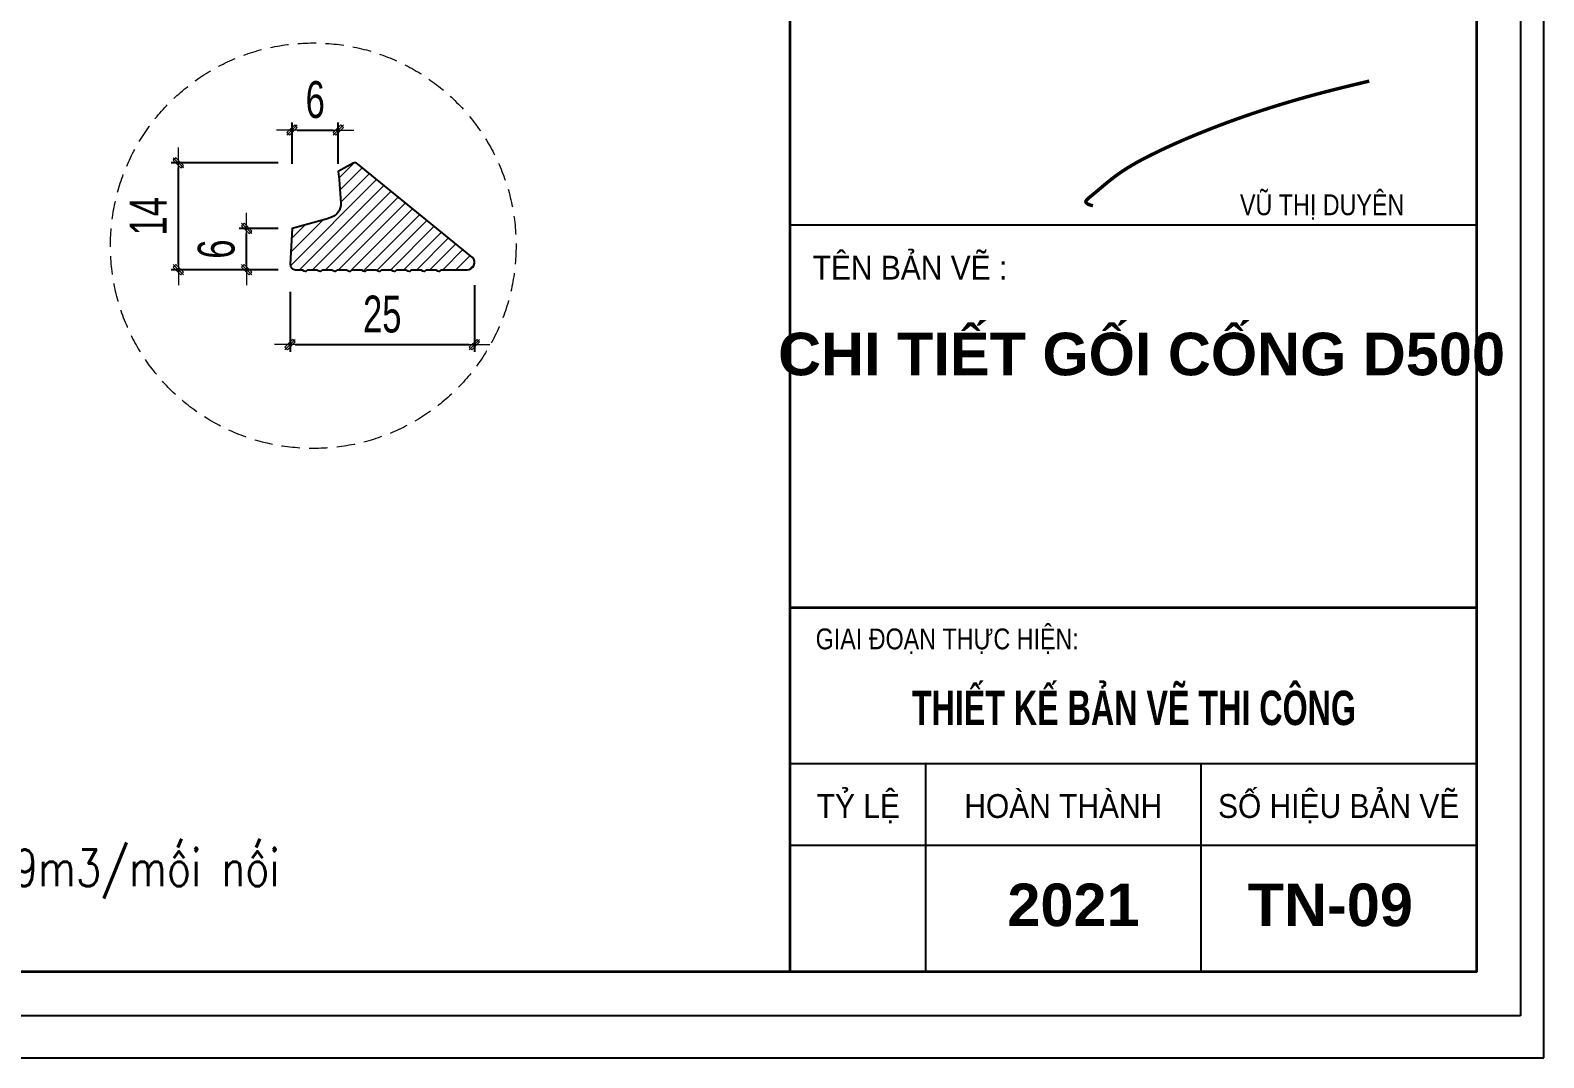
# Model space of a CAD drawing. Header units: inches. Extents: x -676 to 53517, y -16349 to 46516.
# Drawn here: x 41619 to 43671, y 2050 to 3444 of the extents above; entities that cross this region are included whole.
import ezdxf
from ezdxf.enums import TextEntityAlignment as Align

# ---------------------------------------------------------------- set-up
doc = ezdxf.new("R2010")
doc.units = ezdxf.units.IN
doc.header["$MEASUREMENT"] = 0
doc.linetypes.add('HIDDEN', pattern=[0.375, 0.25, -0.125])
for name, color, linetype in [('BT7-THAY', 7, 'Continuous'), ('ENTTNTHIETKE1', 2, 'Continuous'), ('GHICHU', 7, 'Continuous'), ('KHUNGTEN', 5, 'Continuous'), ('T.bao', 6, 'Continuous'), ('TXT', 5, 'Continuous')]:
    doc.layers.add(name, color=color, linetype=linetype)
for name, color, linetype, lineweight in [('ISO', 153, 'Continuous', 13), ('JOINT TAM GIAC', 151, 'Continuous', 25), ('LC Dim', 8, 'Continuous', 18), ('LC Hatch', 252, 'Continuous', 9), ('LC MANH DUT', 35, 'HIDDEN', 5), ('LC Text1', 3, 'Continuous', 20), ('THEP', 1, 'Continuous', 35), ('to', 7, 'Continuous', 15)]:
    doc.layers.add(name, color=color, linetype=linetype, lineweight=lineweight)
doc.styles.add('HOATBIF', font='hoatbif.shx', dxfattribs={"width": 0.7})
doc.styles.add('LC 3', font='vnsimli.shx', dxfattribs={"width": 0.75})
doc.styles.add('T2', font='', dxfattribs={"width": 0.8})
doc.styles.add('THANG2', font='')
doc.styles.add('VnAvantH-B', font='')
doc.styles.get('T2').set_extended_font_data('.VnArialH')
doc.styles.get('THANG2').set_extended_font_data('.VnHelvetInsH', bold=True)
doc.styles.get('VnAvantH-B').set_extended_font_data('.VnAvantH', bold=True)
doc.dimstyles.new('1-100(1-25)', dxfattribs={"dimscale": 25, "dimtxt": 2.5, "dimasz": 0.35, "dimexe": 0.5, "dimexo": 0, "dimgap": 0.8, "dimtad": 1, "dimdec": 0, "dimzin": 0, "dimdsep": 46, "dimtxsty": 'HOATBIF', "dimblk1": 'DOT', "dimblk2": 'DOT', "dimsah": 1, "dimcen": -1, "dimdle": 1, "dimclrd": 256, "dimclre": 256, "dimclrt": 4, "dimadec": 3, "dimazin": 2, "dimtfac": 0.3333333333333333, "dimtdec": 0, "dimtix": 1, "dimtmove": 2, "dimatfit": 3, "dimldrblk": 'DOT', "dimfxl": 1, "dimtvp": 0.8333333333333331, "dimtolj": 1, "dimtzin": 0, "dimarcsym": 0})

# ---------------------------------------------------------------- blocks, each defined once
blk = doc.blocks.new('DOT')
at = {"layer": 'LC Dim'}
blk.add_line((-3, 0), (3, 0), dxfattribs=at)
at = {"layer": 'LC Dim', "color": 4}
blk.add_line((-1, -1), (1, 1), dxfattribs=at)
blk.add_lwpolyline([(0.5, 1), (-1, -0.5), (-0.5, -1), (1, 0.5)], close=True, dxfattribs=at)
blk = doc.blocks.new('*D682')
at = {"layer": 'Defpoints', "color": 0, "ltscale": 2, "transparency": 16777216}
for p in [(41820.02768494206, 3264.18051041386), (41955.20240980726, 3264.18051041386), (41955.20240980726, 3119.202513495888)]:
    blk.add_point(p, dxfattribs=at)
at = {"layer": 'LC Dim', "lineweight": -2, "ltscale": 2, "transparency": 16777216}
for p, q in [((41955.20240980726, 3264.18051041386), (41810.02768494206, 3264.18051041386)), ((41820.02768494206, 3126.202513495888), (41820.02768494206, 3257.18051041386)), ((41955.20240980726, 3119.202513495888), (41810.02768494206, 3119.202513495888))]:
    blk.add_line(p, q, dxfattribs=at)
at = {"layer": 'LC Dim', "lineweight": -2, "ltscale": 2, "transparency": 16777216, "xscale": 7, "yscale": 7, "zscale": 7}
for p, rotation in [((41820.02768494206, 3264.18051041386), 90), ((41820.02768494206, 3119.202513495888), 270)]:
    blk.add_blockref('DOT', p, dxfattribs=dict(at, rotation=rotation))
at = {"layer": 'LC Dim', "color": 4, "ltscale": 2, "transparency": 16777216, "insert": (41779.02768494205, 3191.691511954861), "char_height": 50, "attachment_point": 5, "rotation": 90, "style": 'HOATBIF'}
blk.add_mtext('\\A1;14', dxfattribs=at)
blk = doc.blocks.new('_Dot')
at = {"color": 0, "linetype": 'ByBlock', "lineweight": -2}
blk.add_line((-0.5, 0), (-1, 0), dxfattribs=at)
at = {"color": 0, "linetype": 'ByBlock', "const_width": 0.5}
blk.add_lwpolyline([(-0.25, 0, 1), (0.25, 0, 1)], format="xyb", close=True, dxfattribs=at)
blk = doc.blocks.new('*D683')
at = {"layer": 'Defpoints', "color": 0, "ltscale": 2, "transparency": 16777216}
for p in [(41912.52835426086, 3175.150417045361), (41955.20240980726, 3175.150417045361), (41955.20240980726, 3119.202513495888)]:
    blk.add_point(p, dxfattribs=at)
at = {"layer": 'LC Dim', "lineweight": -2, "ltscale": 2, "transparency": 16777216}
for p, q in [((41955.20240980726, 3175.150417045361), (41902.52835426086, 3175.150417045361)), ((41912.52835426086, 3126.202513495888), (41912.52835426086, 3168.150417045361)), ((41955.20240980726, 3119.202513495888), (41902.52835426086, 3119.202513495888))]:
    blk.add_line(p, q, dxfattribs=at)
at = {"layer": 'LC Dim', "lineweight": -2, "ltscale": 2, "transparency": 16777216, "xscale": 7, "yscale": 7, "zscale": 7}
for p, rotation in [((41912.52835426086, 3175.150417045361), 90), ((41912.52835426086, 3119.202513495888), 270)]:
    blk.add_blockref('DOT', p, dxfattribs=dict(at, rotation=rotation))
at = {"layer": 'LC Dim', "color": 4, "ltscale": 2, "transparency": 16777216, "insert": (41871.52835426085, 3147.176465270612), "char_height": 50, "attachment_point": 5, "rotation": 90, "style": 'HOATBIF'}
blk.add_mtext('\\A1;6', dxfattribs=at)
blk = doc.blocks.new('*D684')
at = {"layer": 'Defpoints', "color": 0, "ltscale": 2, "transparency": 16777216}
for p in [(41971.41015454594, 3089.00203147413), (42221.39420351715, 3098.277733064479), (42221.39420351715, 3017.734343765933)]:
    blk.add_point(p, dxfattribs=at)
at = {"layer": 'LC Dim', "lineweight": -2, "ltscale": 2, "transparency": 16777216}
for p, q in [((41971.41015454594, 3089.00203147413), (41971.41015454594, 3007.734343765933)), ((42221.39420351715, 3098.277733064479), (42221.39420351715, 3007.734343765933)), ((41978.41015454594, 3017.734343765933), (42214.39420351715, 3017.734343765933))]:
    blk.add_line(p, q, dxfattribs=at)
at = {"layer": 'LC Dim', "lineweight": -2, "ltscale": 2, "transparency": 16777216, "xscale": 7, "yscale": 7, "zscale": 7, "rotation": 180}
blk.add_blockref('DOT', (41971.41015454594, 3017.734343765933), dxfattribs=at)
at = {"layer": 'LC Dim', "lineweight": -2, "ltscale": 2, "transparency": 16777216, "xscale": 7, "yscale": 7, "zscale": 7}
blk.add_blockref('DOT', (42221.39420351715, 3017.734343765933), dxfattribs=at)
at = {"layer": 'LC Dim', "color": 4, "ltscale": 2, "transparency": 16777216, "insert": (42096.40217903155, 3058.734343765933), "char_height": 50, "attachment_point": 5, "style": 'HOATBIF'}
blk.add_mtext('\\A1;25', dxfattribs=at)
blk = doc.blocks.new('*D685')
at = {"layer": 'Defpoints', "color": 0, "ltscale": 2, "transparency": 16777216}
for p in [(42036.87349333082, 3308.655346509247), (41974.24568549651, 3262.904745445881), (42036.87349333082, 3262.904745445881)]:
    blk.add_point(p, dxfattribs=at)
at = {"layer": 'LC Dim', "lineweight": -2, "ltscale": 2, "transparency": 16777216}
for p, q in [((41974.24568549651, 3262.904745445881), (41974.24568549651, 3318.655346509247)), ((41981.24568549651, 3308.655346509247), (42029.87349333082, 3308.655346509247)), ((42036.87349333082, 3262.904745445881), (42036.87349333082, 3318.655346509247))]:
    blk.add_line(p, q, dxfattribs=at)
at = {"layer": 'LC Dim', "lineweight": -2, "ltscale": 2, "transparency": 16777216, "xscale": 7, "yscale": 7, "zscale": 7, "rotation": 180}
blk.add_blockref('DOT', (41974.24568549651, 3308.655346509247), dxfattribs=at)
at = {"layer": 'LC Dim', "lineweight": -2, "ltscale": 2, "transparency": 16777216, "xscale": 7, "yscale": 7, "zscale": 7}
blk.add_blockref('DOT', (42036.87349333082, 3308.655346509247), dxfattribs=at)
at = {"layer": 'LC Dim', "color": 4, "ltscale": 2, "transparency": 16777216, "insert": (42005.55958941366, 3349.655346509247), "char_height": 50, "attachment_point": 5, "style": 'HOATBIF'}
blk.add_mtext('\\A1;6', dxfattribs=at)
blk = doc.blocks.new('chu ki Miss Duyen')
at = {"layer": 'ISO', "ltscale": 2, "const_width": 40}
blk.add_lwpolyline([(842.5517968513304, 224.5242931772373), (838.3758686289402, 224.8301950237437), (836.2845564869458, 224.9884043185375), (834.1892267079893, 225.1529236591596), (832.0885400797561, 225.3258563942363), (829.9811573899278, 225.5093058723796), (827.8657394261791, 225.7053754422013), (826.8045987127334, 225.8088000579373), (825.7409469761915, 225.9161684523206), (824.6746168150094, 226.0277435439275), (823.6054408276505, 226.1437882513346), (822.5332516125709, 226.2645654931257), (821.4578817682304, 226.3903381878699), (820.3791638930961, 226.5213692541438), (819.2969305856168, 226.657921610531), (818.2110144442631, 226.8002581756009), (817.1212480674876, 226.9486418679371), (816.0274640537573, 227.1033356061089), (814.9294950015246, 227.2646023087), (813.8271735092567, 227.4327048942796), (812.7203321754059, 227.6079062814315), (811.6088035984394, 227.7904693887322), (810.4924203768132, 227.9806571347435), (809.3710151089908, 228.1787324380639), (808.2444203934283, 228.3849582172552), (807.1124688285854, 228.5995973909012), (805.9749930129292, 228.8229128775711), (804.8318255449121, 229.0551675958486), (803.6827990229976, 229.2966244643103), (802.5277460456418, 229.5475464015253), (801.3664992113117, 229.8081963260775), (800.1988911184635, 230.0788371565432), (799.0247543655569, 230.3597318114989), (797.843921551048, 230.651143209514), (796.6811180879595, 230.9469067674945), (795.4617446857301, 231.2665234855522), (794.2614852108236, 231.5907624610845), (793.056669774196, 231.9260636092222), (791.8485212992528, 232.2724393437747), (790.6382627093844, 232.6299020785737), (789.4271169279891, 232.9984642274285), (788.2163068784685, 233.3781382041707), (787.0070554842168, 233.7689364226098), (785.8005856686286, 234.1708712965701), (784.5981203551055, 234.5839552398684), (783.4008824670382, 235.0082006663288), (782.210094927832, 235.4436199897682), (781.0269806608776, 235.8902256240108), (779.8527625895731, 236.3480299828734), (778.6886636373201, 236.817045480173), (777.5359067275094, 237.2972845297336), (776.9641637020832, 237.5416167659278), (776.3957147835426, 237.7887595453722), (775.8307128373126, 238.0387144197884), (775.2693107288178, 238.2914829409128), (774.7116613234793, 238.5470666604597), (774.1579174867256, 238.8054671301652), (773.6082320839814, 239.0666859017583), (773.0627579806678, 239.330724526968), (772.5216480422168, 239.5975845575085), (771.9850551340423, 239.8672675451235), (771.45313212158, 240.1397750415272), (770.9260318702436, 240.4151085984558), (770.4039072454689, 240.6932697676457), (769.8869111126733, 240.9742601007965), (769.3751963372852, 241.2580811496591), (768.868915784722, 241.5447344659478), (768.3682223204196, 241.8342216014062), (767.8732688097916, 242.1265441077412), (767.3842081182702, 242.4217035366964), (766.9011931112764, 242.7197014399935), (766.4243766542386, 243.0205393693614), (765.9539116125743, 243.3242188765216), (765.4899508517155, 243.6307415132105), (765.0326472370834, 243.9401088311497), (764.5821536341064, 244.2523223820681), (764.1386229082018, 244.5673837176946), (763.7022079247981, 244.8852943897509), (763.2730615493238, 245.2060559499732), (762.8513366471961, 245.5296699500905), (762.4371860838473, 245.856137941817), (762.0307627246948, 246.185461476889), (761.6322194351706, 246.5176421070355), (761.2417090806921, 246.8526813839781), (760.8593845266878, 247.1905808594529), (760.4853986385824, 247.5313420851744), (760.1199042818007, 247.8749666128788), (759.7630543217638, 248.2214559943022), (759.4150016239037, 248.5708117811519), (759.0758990536378, 248.9230355251711), (758.7458994763911, 249.2781287780817), (758.4251557575953, 249.6360930916126), (758.1138207626682, 249.9969300174853), (757.8120473570343, 250.3606411074361), (757.5199884061221, 250.7272279131867), (757.2377967753491, 251.0966919864586), (756.9656253301546, 251.4690348789954), (756.7036269359487, 251.8442581425188), (756.4519544581635, 252.2223633287504), (756.2107607622202, 252.6033519894263), (755.980198713547, 252.987225676261), (755.7604211775651, 253.373985940998), (755.5515810196994, 253.7636343353515), (755.353831105378, 254.1561724110579), (755.1673243000223, 254.5516017198388), (754.9228993052384, 255.1161388563341), (754.8286427091589, 255.3511389286141), (754.6766167006426, 255.7552263960388), (754.5360284405506, 256.1621487988159), (754.40676778946, 256.5718682497463), (754.2887246079445, 256.9843468616382), (754.1817887565885, 257.3995467472996), (754.0858500959657, 257.8174300195242), (754.000798486657, 258.23795879112), (753.9265237892432, 258.6610951748808), (753.862915864298, 259.0868012836218), (753.8098645724021, 259.5150392301366), (753.7672597741366, 259.9457711272407), (753.734991330075, 260.3789590877204), (753.7129491008018, 260.8145652243838), (753.7010229468906, 261.2525516500464), (753.6991027289223, 261.6928804774943), (753.7070783074741, 262.1355138195358), (753.724839543127, 262.5804137889791), (753.7522762964581, 263.0275424986248), (753.7892784280448, 263.4768620612667), (753.8357357984678, 263.9283345897202), (753.8915382683044, 264.381922196786), (753.9565756981356, 264.8375869952579), (754.0307379485348, 265.2952910979511), (754.113914880083, 265.7549966176521), (754.2059963533611, 266.2166656671834), (754.3068722289463, 266.6802603593314), (754.4164323674158, 267.1457428069116), (754.5345666293506, 267.6130751227174), (754.6611648753242, 268.0822194195644), (754.7961169659211, 268.5531378102387), (754.9393127617186, 269.0257924075486), (755.090642123294, 269.5001453243021), (755.2499949112243, 269.9761586733002), (755.4172609860907, 270.4537945673437), (755.5923302084702, 270.9330151192407), (755.7750924389402, 271.4137824417849), (755.9654375380851, 271.8960586477915), (756.1632553664786, 272.379805850047), (756.3684357846978, 272.8649861613667), (756.5808686533237, 273.3515616945515), (756.8004438329372, 273.8394945624095), (757.0270511841118, 274.3287468777271), (757.260580567432, 274.8192807533196), (757.5009218434716, 275.3110583019879), (757.7479648728076, 275.8040416365402), (758.0015995160247, 276.29819286977), (758.2617156336964, 276.7934741144782), (758.5282030864073, 277.2898474834801), (758.8009517347273, 277.7872750895694), (759.0798514392409, 278.285719045547), (759.3647920605254, 278.7851414642282), (759.6556634591616, 279.2855044583994), (759.9523554957232, 279.7867701408759), (760.254758030791, 280.2889006244586), (760.5627609249423, 280.7918580219484), (760.8762540387615, 281.2956044461462), (761.1951272328188, 281.8001020098527), (761.5192703676985, 282.3053128258834), (761.8485733039779, 282.8111990070247), (762.1829259022343, 283.3177226660919), (762.5222180230485, 283.8248459158785), (762.8663395269978, 284.3325308692001), (763.2151802746594, 284.8407396388429), (763.5686301266142, 285.3494343376224), (763.9265789434357, 285.8585770783393), (764.2889165857123, 286.3681299737946), (765.026317788921, 287.3883146801309), (765.7799526208692, 288.4096853590527), (766.5489399661892, 289.4319389129887), (767.3323987095027, 290.4547722443604), (768.1294477354422, 291.4778822555891), (768.9392059286329, 292.5009658490962), (769.7607921737108, 293.5237199273106), (770.5933253552976, 294.5458413926463), (771.4359243580184, 295.5670271475392), (772.2877080665166, 296.5869740943963), (773.147795365403, 297.6053791356535), (774.0153051393172, 298.621939173725), (774.8893562728845, 299.6363511110394), (775.7690676507336, 300.6483118500255), (776.6535581574935, 301.6575182930901), (777.541946677793, 302.6636673426692), (778.4333520962609, 303.666455901177), (780.2216891662065, 305.6607391546931), (781.1168585869455, 306.6516276545444), (782.0115204443646, 307.6379432730173), (782.9047936230963, 308.6193829125405), (783.7957970077659, 309.5956434755353), (784.6836494829986, 310.5664218644233), (785.5674699334304, 311.5314149816259), (786.2066991903121, 312.2288610494579), (787.3198214841832, 313.4429706930678), (788.1878126904157, 314.3894352486896), (789.050435560468, 315.3298118121675), (789.9077715171916, 316.2641974376311), (790.7599019834197, 317.1926891791954), (791.6069083819966, 318.1153840909901), (792.4488721357666, 319.0323792271301), (793.2858746675702, 319.9437716417524), (794.1179974002443, 320.8496583889792), (794.945321756637, 321.7501365229182), (795.7679291595887, 322.6453030977136), (796.5859010319364, 323.5352551674732), (797.3993187965243, 324.4200897863338), (798.2082638761931, 325.2999040084105), (799.0128176937833, 326.1747948878256), (799.8130616721428, 327.0448594787085), (800.6090772341049, 327.910194835189), (801.4009458025175, 328.7708980113748), (802.1887488002176, 329.6270660613955), (802.9725676500493, 330.4787960393805), (803.7524837748533, 331.3261849994524), (804.5285785974738, 332.169329995726), (805.3009335407478, 333.0083280823383), (806.0696300275158, 333.8432763134042), (806.8347494806258, 334.6742717430461), (807.5963733229146, 335.5014114253936), (808.3545829772265, 336.3247924145689), (809.1094598663985, 337.1445117646945), (809.8610854132748, 337.9606665298998), (810.6095410406997, 338.7733537642926), (811.35490817151, 339.582670522017), (812.0972682285537, 340.3887138571808), (812.8367026346641, 341.191580823921), (814.3071201854655, 342.7881738685901), (815.7668122066461, 344.3732260890247), (817.2164300809418, 345.9475139182177), (818.6566251910808, 347.5118137891404), (820.0880489197953, 349.0669021348076), (821.5113526498244, 350.6135553881904), (822.9271877638894, 352.1525499822819), (824.3362056447368, 353.6846623500751), (825.739057675084, 355.2106689245629), (827.1363952376705, 356.7313461387312), (828.5288697152282, 358.2474704255728), (829.9171324904892, 359.7598182180736), (831.3018349461854, 361.2691659492266), (834.0631644298082, 364.2819669594392), (839.5717604024903, 370.3057312952369), (841.5452825030079, 372.468824414711), (845.0944945374977, 376.3661403891092), (847.8672421682677, 379.4169282506482), (850.6476360439701, 382.4811081811422), (853.4356403530692, 385.5583322964449), (856.2312192840291, 388.6482527124244), (859.034337025314, 391.75052154492), (861.8449577653882, 394.8647909097926), (864.663045692716, 397.9907129228959), (867.4885649957614, 401.1279397000762), (870.3214798629815, 404.2761233571946), (873.1617544828478, 407.4349160101046), (876.0093530438207, 410.6039697746601), (878.864239734361, 413.7829367667073), (881.7263787429401, 416.9714691020999), (884.595734258015, 420.1692188967063), (887.4722704680498, 423.3758382663655), (890.3559515615125, 426.5909793269311), (893.2467417268635, 429.8142941942642), (896.1446051525672, 433.0454349842184), (899.0495060270841, 436.2840538126402), (901.9614085388821, 439.5298027953904), (904.8802768764253, 442.7823340483155), (907.8060752281744, 446.0412996872765), (910.7387677825973, 449.3063518281197), (913.6783187281508, 452.577142586706), (916.6246922533028, 455.853324078882), (919.5778525465175, 459.1345484205085), (922.5377637962556, 462.420467727432), (925.5043901909849, 465.7107341155061), (928.4776959191659, 469.0049997005917), (931.4576451692665, 472.3029165985354), (934.4442021297436, 475.604136925198), (937.4373309890652, 478.9083127964259), (940.4369959356918, 482.2150963280801), (943.4431611580912, 485.524139636007), (946.4557908447277, 488.8350948360603), (949.4748491840583, 492.1476140440936), (952.5003003645543, 495.461349375968), (955.5321085746727, 498.7759529475297), (958.5702380028815, 502.0910768746326), (961.6146528376448, 505.4063732731374), (964.6653172674232, 508.7214942588907), (967.722195480681, 512.0360919477462), (970.7852516658822, 515.3498184555574), (973.8544500114949, 518.6623258981781), (976.9297547059759, 521.9732663914692), (980.0111299377895, 525.2822920512772), (983.0985398954035, 528.5890549934556), (986.1919487672822, 531.8932073338583), (989.2913207418824, 535.1944011883388), (992.3966200076757, 538.4922886727581), (995.507810753119, 541.7865219029554), (998.6248571666802, 545.0767529947989), (1001.747723436823, 548.3626340641349), (1004.876373752009, 551.6438172268172), (1008.010772300702, 554.9199545986921), (1011.150883271366, 558.190698295628), (1014.296670852465, 561.4557004334711), (1017.448099232464, 564.7146131280751), (1020.605132599827, 567.9670884952939), (1023.76773514301, 571.2127786509809), (1026.935871050489, 574.45133571099), (1030.109504510718, 577.6824117911747), (1033.288599712163, 580.9056590073887), (1036.47312084329, 584.1207294754859), (1039.663032092561, 587.3272753113124), (1042.858297648439, 590.5249486307366), (1046.058881699391, 593.7134015496049), (1048.670473902137, 596.304144986847), (1052.475864317388, 600.0613694381973), (1055.692200977937, 603.2206784700902), (1058.913730817949, 606.3702794761775), (1062.140426231148, 609.5102382149198), (1065.372259611278, 612.6406204448067), (1068.609203352058, 615.761491924306), (1071.851229847223, 618.8729184118783), (1075.098311490503, 621.974965666006), (1078.350420675626, 625.0676994451642), (1081.607529796329, 628.1511855078279), (1084.869611246333, 631.2254896124577), (1088.136637419379, 634.2906775175361), (1091.408580709191, 637.3468149815308), (1094.685413509502, 640.3939677629169), (1097.967108214041, 643.4322016201695), (1101.253637216541, 646.4615823117565), (1104.544972910731, 649.4821755961602), (1107.84108769034, 652.4940472318413), (1111.141953949103, 655.4972629772747), (1114.447544080747, 658.4918885909428), (1117.757830479004, 661.4779898313063), (1121.072785537603, 664.4556324568475), (1124.392381650276, 667.4248822260342), (1127.716591210752, 670.3858048973416), (1131.045386612765, 673.3384662292447), (1134.378740250042, 676.2829319802113), (1137.716624516317, 679.2192679087093), (1141.059011805315, 682.1475397732283), (1144.405874510776, 685.0678133322217), (1147.757185026421, 687.9801543441718), (1151.112915745984, 690.8846285675609), (1154.473039063196, 693.7813017608423), (1157.83752737179, 696.6702396825058), (1161.206353065492, 699.5515080910118), (1164.579488538038, 702.4251727448354), (1167.956906183153, 705.2912994024591), (1171.338578394571, 708.1499538223434), (1174.724477566022, 711.0012017629706), (1178.114576091233, 713.8451089828086), (1181.50884636394, 716.6817412403325), (1184.907260777873, 719.5111642940101), (1188.309791726759, 722.3334439023165), (1191.716411604331, 725.1486458237341), (1195.12709280432, 727.9568358167162), (1198.541807720452, 730.7580796397524), (1201.960528746466, 733.5524430513105), (1205.383228276085, 736.3399918098658), (1208.809878703043, 739.1207916738858), (1212.240452421072, 741.8949084018386), (1215.674921823898, 744.6624077522138), (1219.113259305257, 747.4233554834718), (1222.555437258878, 750.1778173540806), (1226.001428078485, 752.9258591225298), (1229.45120415782, 755.6675465472799), (1232.904737890603, 758.4029453868061), (1236.362001670572, 761.1321213995834), (1239.822967891454, 763.8551403440797), (1243.287608946979, 766.5720679787701), (1246.755897230883, 769.2829700621296), (1250.227805136888, 771.9879123526334), (1253.703305058734, 774.6869606087421), (1257.182369390142, 777.3801805889452), (1260.664970524849, 780.0676380517034), (1264.151080856587, 782.749398755499), (1267.640672779082, 785.4255284587925), (1271.133718686066, 788.0960929200664), (1274.630190971267, 790.7611578977885), (1278.13006202842, 793.4207891504338), (1281.633304251256, 796.0750524364776), (1285.139890033501, 798.7240135143875), (1288.64979176889, 801.3677381426387), (1292.16298185115, 804.0062920797063), (1295.679432674016, 806.6397410840582), (1299.199116631215, 809.2681509141767), (1302.722006116477, 811.8915873285223), (1306.248073523537, 814.5101160855702), (1309.777291246119, 817.1238029438027), (1313.309631677959, 819.7327136616877), (1316.845067212787, 822.336913997693), (1320.383570244332, 824.9364697102937), (1323.925113166322, 827.531446557965), (1327.469668372494, 830.1219102991745), (1331.017208256573, 832.7079266924047), (1334.567705212296, 835.2895614961235), (1338.121131633387, 837.8668804687986), (1341.677459913575, 840.4399493689125), (1345.236662446601, 843.0088339549329), (1348.798711626187, 845.5735999853277), (1352.363579846064, 848.1343132185793), (1355.931239499965, 850.6910394131482), (1359.50166298162, 853.2438443275241), (1363.074822684761, 855.7927937201603), (1366.650691003117, 858.3379533495463), (1370.22924033042, 860.8793889741501), (1373.810443060396, 863.4171663524394), (1377.394271586782, 865.9513512428894), (1380.980698303301, 868.4820094039751), (1384.569695603692, 871.0092065941644), (1391.755291531001, 876.0534810957688), (1398.950838518547, 881.0847008154669), (1406.156115716178, 886.1033918210524), (1413.370902273738, 891.1100801803041), (1420.594977341072, 896.1052919610083), (1427.828120068025, 901.0895532309441), (1435.070109604443, 906.0633900578978), (1442.320725100166, 911.0273285096409), (1447.471467785421, 914.5444290796877), (1456.847004268042, 920.9274396657129), (1464.122419147796, 925.8640362227743), (1471.40592008398, 930.7917199361545), (1478.697436204617, 935.7105284089048), (1485.996896637731, 940.6204992440689), (1493.304230511352, 945.5216700447054), (1500.619366953502, 950.4140784138654), (1507.94223509221, 955.2977619546), (1515.272764055495, 960.1727582699459), (1522.610882971388, 965.0391049629761), (1529.956520967913, 969.8968396367345), (1537.309607173094, 974.745999894265), (1544.670070714961, 979.5866233386259), (1552.037840721532, 984.4187475728686), (1559.41284632084, 989.2424102000441), (1566.795016640906, 994.0576488232036), (1574.184280809757, 998.8645010453911), (1581.580567955418, 1003.663004469672), (1588.983807205914, 1008.453196699083), (1596.393927689274, 1013.235115336691), (1603.810858533518, 1018.008797985538), (1611.234528866677, 1022.774282248669), (1618.664867816769, 1027.531605729149), (1626.101804511825, 1032.280806030016), (1633.545268079873, 1037.021920754334), (1640.995187648932, 1041.754987505148), (1648.451492347034, 1046.480043885509), (1655.914111302198, 1051.197127498468), (1663.382973642456, 1055.906275947083), (1670.858008495827, 1060.607526834399), (1678.339144990339, 1065.300917763459), (1685.826312254019, 1069.986486337337), (1693.319439414892, 1074.664270159061), (1700.818455600984, 1079.334306831697), (1708.323289940319, 1083.99663395829), (1715.833871560924, 1088.651289141897), (1723.350129590821, 1093.298309985563), (1730.871993158038, 1097.937734092338), (1738.399391390602, 1102.569599065282), (1745.932253416537, 1107.193942507438), (1753.470508363869, 1111.810802021864), (1761.014085360621, 1116.420215211605), (1768.562913534821, 1121.022219679719), (1776.116922014495, 1125.616853029249), (1783.676039927665, 1130.204152863254), (1791.240196402359, 1134.784156784786), (1798.809320566605, 1139.356902396888), (1806.383341548422, 1143.922427302619), (1813.962188475842, 1148.480769105023), (1821.545790476888, 1153.031965407165), (1829.134076679584, 1157.576053812081), (1836.726976211958, 1162.113071922831), (1844.324418202035, 1166.643057342459), (1851.926331777839, 1171.166047674022), (1859.532646067393, 1175.682080520579), (1867.143290198728, 1180.191193485167), (1874.758193299869, 1184.693424170844), (1882.377284498838, 1189.188810180654), (1890.000492923664, 1193.677389117664), (1897.627747702369, 1198.159198584915), (1905.258977962978, 1202.634276185461), (1912.894112833521, 1207.102659522345), (1920.533081442023, 1211.564386198632), (1928.175812916506, 1216.019493817366), (1935.822236384996, 1220.468019981599), (1943.472280975519, 1224.910002294382), (1951.125875816102, 1229.345478358766), (1958.782950034773, 1233.774485777802), (1963.573826641426, 1236.541350008396), (1974.107281320685, 1242.613230317147), (1981.774485633654, 1247.022996022679), (1989.44504055327, 1251.426362440507), (1997.118940363758, 1255.823333038948), (2004.796179349341, 1260.213911286301), (2012.476751794238, 1264.598100650874), (2020.160651982682, 1268.975904600979), (2027.847874198891, 1273.347326604919), (2035.538412727092, 1277.712370131005), (2043.232261851503, 1282.071038647533), (2050.929415856353, 1286.423335622821), (2058.62986902587, 1290.769264525174), (2066.333615644267, 1295.1088288229), (2074.040649995779, 1299.442031984305), (2081.75096636462, 1303.768877477683), (2089.464559035023, 1308.089368771361), (2097.181422291203, 1312.403509333642), (2104.901550417395, 1316.711302632822), (2112.624937697812, 1321.012752137212), (2120.351578416685, 1325.307861315123), (2128.081466858232, 1329.596633634865), (2135.814597306682, 1333.879072564734), (2143.550964046259, 1338.155181573049), (2151.290561361184, 1342.424964128106), (2159.033383535683, 1346.688423698215), (2166.779424853976, 1350.945563751695), (2174.528679600295, 1355.196387756834), (2182.281142058855, 1359.440899181951), (2190.036806513886, 1363.679101495349), (2197.795667249608, 1367.910998165338), (2205.557718550248, 1372.136592660216), (2213.322954700026, 1376.355888448299), (2221.091369983173, 1380.568888997899), (2228.862958683905, 1384.775597777305), (2236.63771508645, 1388.976018254842), (2244.415633475033, 1393.170153898805), (2252.196708133877, 1397.358008177507), (2259.9809333472, 1401.539584559257), (2267.768303399236, 1405.714886512353), (2275.558812574203, 1409.883917505111), (2283.352455156328, 1414.046681005828), (2291.149225429828, 1418.203180482822), (2298.949117678934, 1422.353419404397), (2306.752126187872, 1426.497401238848), (2314.558245240856, 1430.635129454502), (2322.367469122117, 1434.766607519654), (2330.17979211588, 1438.891838902608), (2337.995208506363, 1443.010827071681), (2345.813712577798, 1447.12357549517), (2353.635298614401, 1451.230087641394), (2361.4599609004, 1455.330366978647), (2369.287693720016, 1459.424416975242), (2377.11849135748, 1463.512241099481), (2384.952348097009, 1467.593842819682), (2392.789258222827, 1471.669225604142), (2400.629216019162, 1475.738392921172), (2408.472215770234, 1479.801348239082), (2416.318251760269, 1483.858095026175), (2424.167318273492, 1487.908636750755), (2432.019409594126, 1491.952976881126), (2439.874520006393, 1495.991118885613), (2447.732643794523, 1500.023066232505), (2455.593775242731, 1504.048822390112), (2463.457908635246, 1508.068390826746), (2471.325038256291, 1512.081775010716), (2479.195158390092, 1516.08897841032), (2487.068263320867, 1520.090004493868), (2494.944347332847, 1524.084856729671), (2502.823404710252, 1528.073538586032), (2510.705429737311, 1532.056053531262), (2518.59041669824, 1536.032405033664), (2526.478359877266, 1540.00259656155), (2534.369253558616, 1543.966631583222), (2542.263092026511, 1547.924513566984), (2550.159869565174, 1551.876245981148), (2558.059580458834, 1555.821832294023), (2565.96221899171, 1559.761275973913), (2573.867779448025, 1563.694580489129), (2581.776256112007, 1567.621749307968), (2589.68764326788, 1571.542785898746), (2597.601935199862, 1575.457693729768), (2605.519126192186, 1579.366476269337), (2613.439210529068, 1583.269136985764), (2621.362182494737, 1587.165679347352), (2629.288036373411, 1591.056106822412), (2637.216766449321, 1594.940422879255), (2645.148367006688, 1598.818630986178), (2653.082832329732, 1602.690734611489), (2661.020156702685, 1606.556737223502), (2668.960334409763, 1610.416642290525), (2676.903359735195, 1614.270453280857), (2684.849226963204, 1618.118173662806), (2692.797930378012, 1621.959806904684), (2700.749464263845, 1625.795356474788), (2708.703822904925, 1629.624825841442), (2716.661000585478, 1633.448218472942), (2724.620991589731, 1637.265537837593), (2732.583790201898, 1641.076787403705), (2740.549390706212, 1644.881970639581), (2748.517787386892, 1648.681091013539), (2756.488974528162, 1652.474151993876), (2764.462946414253, 1656.261157048903), (2772.439697329381, 1660.042109646922), (2780.419221557771, 1663.817013256245), (2788.401513383647, 1667.585871345182), (2796.386567091238, 1671.348687382029), (2804.374376964763, 1675.105464835106), (2812.36493728845, 1678.856207172706), (2820.358242346516, 1682.60091786315), (2828.354286423189, 1686.339600374733), (2836.353063802697, 1690.072258175773), (2844.354568769257, 1693.798894734566), (2852.358795607095, 1697.51951351943), (2860.365738600438, 1701.234117998662), (2868.375392033508, 1704.942711640571), (2876.387750190526, 1708.64529791347), (2884.40280735572, 1712.341880285661), (2892.420557813311, 1716.032462225448), (2900.44099584753, 1719.717047201149), (2908.46411574259, 1723.395638681061), (2916.489911782723, 1727.068240133493), (2924.518378252145, 1730.734855026749), (2932.549509435092, 1734.395486829148), (2940.583299615777, 1738.050139008985), (2948.61974307843, 1741.698815034564), (2956.658834107271, 1745.341518374204), (2964.700566986528, 1748.978252496207), (2972.744936000421, 1752.609020868884), (2980.791935433175, 1756.233826960532), (2988.841559569017, 1759.852674239461), (2996.893802692168, 1763.465566173982), (3004.948659086855, 1767.072506232413), (3013.006123037296, 1770.673497883035), (3021.066188827717, 1774.268544594168), (3029.128850742345, 1777.857649834121), (3037.194103065402, 1781.440817071198), (3045.261940081113, 1785.018049773709), (3053.332356073701, 1788.589351409952), (3061.405345327388, 1792.154725448243), (3069.480902126405, 1795.714175356894), (3077.559020754965, 1799.267704604201), (3085.639695497299, 1802.815316658467), (3093.722920637632, 1806.357014988018), (3101.808690460184, 1809.892803061142), (3109.89699924918, 1813.422684346158), (3117.987841288847, 1816.946662311362), (3126.081210863405, 1820.464740425072), (3134.177102257079, 1823.976922155583), (3142.275509754094, 1827.483210971215), (3150.376427638672, 1830.98361034027), (3156.035637649591, 1833.424816788), (3166.585765045602, 1837.966773908032), (3174.694149625782, 1841.449613142613), (3182.804980010314, 1844.926697647454), (3190.91823235682, 1848.398083395165), (3199.033882822911, 1851.863826358349), (3207.151907566196, 1855.323982509603), (3215.272282744303, 1858.778607821543), (3223.394984514838, 1862.227758266767), (3231.519989035423, 1865.671489817883), (3239.64727246367, 1869.109858447489), (3247.776810957192, 1872.542920128202), (3255.908580673611, 1875.970730832618), (3264.042557770532, 1879.393346533339), (3272.178718405579, 1882.810823202977), (3280.317038736368, 1886.223216814135), (3288.457494920509, 1889.630583339414), (3296.60006311562, 1893.032978751427), (3304.74471947932, 1896.430459022769), (3312.891440169216, 1899.823080126051), (3321.04020134293, 1903.210898033867), (3329.190979158077, 1906.593968718844), (3337.34374977227, 1909.972348153562), (3345.498489343125, 1913.34609231064), (3353.655174028259, 1916.715257162679), (3361.813779985285, 1920.079898682285), (3369.974283371819, 1923.440072842066), (3378.136660345481, 1926.795835614612), (3386.300887063881, 1930.147242972547), (3394.466939684633, 1933.494350888468), (3402.634794365356, 1936.83721533497), (3410.804427263665, 1940.175892284671), (3418.975814537178, 1943.510437710174), (3427.148932343505, 1946.840907584083), (3435.323756840266, 1950.167357878992), (3451.678430535543, 1956.808423622264), (3468.039644883931, 1963.434082720829), (3484.407209146357, 1970.04478295552), (3500.780932583741, 1976.640972107176), (3517.16062445701, 1983.223097956645), (3533.546094027082, 1989.791608284751), (3549.937150554884, 1996.346950872336), (3566.33360330134, 2002.889573500237), (3582.73526152737, 2009.419923949303), (3599.141934493902, 2015.938450000351), (3615.553431461853, 2022.445599434235), (3631.969561692153, 2028.941820031796), (3648.390134445719, 2035.427559573851), (3664.814958983479, 2041.903265841262), (3681.243844566354, 2048.369386614853), (3697.676600455266, 2054.826369675458), (3714.113035911141, 2061.274662803924), (3730.552960194902, 2067.71471378109), (3746.996182567469, 2074.146970387788), (3763.44251228977, 2080.571880404859), (3779.891758622725, 2086.989891613135), (3796.343730827259, 2093.401451793463), (3812.798238164298, 2099.807008726675), (3827.872769781145, 2105.669431627561)], dxfattribs=at)
blk = doc.blocks.new('khung vpn')
at = {"layer": 'Defpoints'}
for p, q in [((52556.45964432618, -4235.275694307393), (52556.45964432618, -4195.445519303803)), ((52498.75819758818, -4235.275694307393), (52556.45964432618, -4235.275694307393))]:
    blk.add_line(p, q, dxfattribs=at)
at = {"layer": 'KHUNGTEN'}
blk.add_lwpolyline([(52556.24304850244, -4234.884980830777), (52502.04792260095, -4234.884980830777), (52502.04792260095, -4195.662115130224), (52556.24304850244, -4195.662115130224)], close=True, dxfattribs=at)
at = {"layer": 'T.bao'}
for p, q in [((52549.44289181817, -4227.516493724237), (52555.83215303945, -4227.516493724237)), ((52549.44289181817, -4232.533692328487), (52555.83215303945, -4232.533692328487)), ((52550.70276760024, -4232.533692328487), (52550.70276760024, -4234.474085367845)), ((52553.26746031984, -4232.533692328487), (52553.26746031984, -4234.474085367845)), ((52549.44289181817, -4233.29616854246), (52555.83215303945, -4233.29616854246))]:
    blk.add_line(p, q, dxfattribs=at)
at = {"layer": 'THEP'}
blk.add_line((52549.44289181817, -4231.082536705645), (52555.83215303945, -4231.082536705645), dxfattribs=at)
for points in [[(52555.83215303945, -4234.474085367845), (52502.45881806394, -4234.474085367845), (52502.45881806394, -4196.073010593269), (52555.83215303945, -4196.073010593269)], [(52555.83215303945, -4196.073010593269), (52555.83215303945, -4234.474085367845), (52549.44289181817, -4234.474085367845), (52549.44289181817, -4196.073010593269)]]:
    blk.add_lwpolyline(points, close=True, dxfattribs=at)
at = {"layer": 'TXT', "linetype": 'Continuous'}
blk.add_line((52555.83215303945, -4196.073010593269), (52555.83215303945, -4234.474085367845), dxfattribs=at)
at = {"layer": 'ISO', "xscale": 0.0007999999999999995, "yscale": 0.0007999999999999995, "zscale": 0.0007999999999999995, "rotation": 352.0676215534355}
blk.add_blockref('chu ki Miss Duyen', (52551.56925058954, -4227.422642984116), dxfattribs=at)
at = {"layer": 'BT7-THAY', "linetype": 'ByBlock', "style": 'VnAvantH-B', "width": 0.7000000012401753}
blk.add_text('thiÕt kÕ b¶n vÏ thi c«ng', height=0.3207641755530889, dxfattribs=at).set_placement((52552.64303810366, -4232.176612452314), align=Align.CENTER)
at = {"layer": 'TXT', "linetype": 'Continuous', "style": 'T2'}
for s, height, width, p in [('vò thÞ duyªn', 0.1940848544563443, 0.8, (52553.63074726857, -4227.426334328547)), ('tªn b¶n vÏ :', 0.221811262235822, 0.9, (52549.65083987651, -4228.025783274835))]:
    blk.add_text(s, height=height, dxfattribs=dict(at, width=width)).set_placement(p)
for s, height, width, p in [('giai ®o¹n thùc hiÖn:', 0.1940848544563443, 0.8, (52550.90430934657, -4231.470782055649)), ('tû lÖ', 0.221811262235822, 0.9, (52550.0760974644, -4233.041478438884)), ('hoµn thµnh', 0.221811262235822, 0.9, (52551.98511396004, -4233.041478438884)), ('sè hiÖu b¶n vÏ', 0.221811262235822, 0.9, (52554.54980667964, -4233.041478438884))]:
    blk.add_text(s, height=height, dxfattribs=dict(at, width=width)).set_placement(p, align=Align.CENTER)

msp = doc.modelspace()

# ---------------------------------------------------------------- hatches: boundary and pattern name
at = {"layer": 'LC Hatch', "ltscale": 200}
h = msp.add_hatch(dxfattribs=at)
h.set_pattern_fill('BT-DA1X2', color=256, scale=0.8, style=0, pattern_type=2)
h.set_pattern_definition([(49.99999999999999, (19685.92607594846, 33243.50347761941), (145.7477351968032, -12.75126843112247), [15.24, -167.64]), (355, (19685.92607594846, 33243.50347761941), (-28.19426078053359, 152.845314305744), [12.192, -134.112]), (100.451, (19698.07167594851, 33242.4408776194), (117.5540013327674, 140.0933502562335), [12.952, -142.472]), (49.99999999999999, (19845.92607594846, 33403.50347761941), (145.7477351968032, -12.75126843112247), [15.24, -167.64]), (355, (19845.92607594846, 33403.50347761941), (-28.19426078053359, 152.845314305744), [12.192, -134.112]), (100.451, (19858.07167594851, 33402.4408776194), (117.5540013327674, 140.0933502562335), [12.952, -142.472]), (46.18420000000002, (19685.92607594846, 33284.14347761941), (216.863232713704, -33.63386234618172), [22.8599999999999, -251.4599999999992]), (96.6356, (19703.99799594848, 33281.3406776194), (189.9233875729897, 197.9404447120394), [19.428, -213.708]), (351.1840000000001, (19685.92607594846, 33284.14347761941), (189.9236846511471, 197.9400942884782), [18.288, -201.168]), (46.18420000000002, (19845.92607594846, 33444.14347761941), (216.863232713704, -33.63386234618172), [22.8599999999999, -251.4599999999992]), (96.6356, (19863.99799594848, 33441.3406776194), (189.9233875729897, 197.9404447120394), [19.428, -213.708]), (351.1840000000001, (19845.92607594846, 33444.14347761941), (189.9236846511471, 197.9400942884782), [18.288, -201.168]), (21, (19706.24607594847, 33273.9834776194), (121.2919038683066, -81.81241481341), [15.24, -167.64]), (326.0000000000001, (19706.24607594847, 33273.9834776194), (49.44162267811766, 147.3503728978554), [12.192, -134.112]), (71.4514, (19716.35367594851, 33267.1657976194), (170.7331926160996, 65.53828617284596), [12.952, -142.472]), (21, (19866.24607594847, 33433.9834776194), (121.2919038683066, -81.81241481341), [15.24, -167.64]), (326.0000000000001, (19866.24607594847, 33433.9834776194), (49.44162267811766, 147.3503728978554), [12.192, -134.112]), (71.4514, (19876.35367594851, 33427.1657976194), (170.7331926160996, 65.53828617284596), [12.952, -142.472]), (37.50000000000001, (19685.92607594846, 33243.50347761941), (2.470882600473454, 67.64403109852249), [0, -132.4864, 0, -136.144, 0, -134.62]), (7.499999999999999, (19685.92607594846, 33243.50347761941), (53.4557300082446, 80.14445985449561), [0, -77.6224, 0, -129.4384, 0, -51.30800000000001]), (327.5, (19640.61247594847, 33243.50347761941), (108.4724761334971, -4.582995194138755), [0, -50.8, 0, -158.496, 0, -210.312]), (317.5, (19620.29247594846, 33243.50347761941), (118.5033451088144, 20.34119282666643), [0, -66.04, 0, -105.2576, 0, -149.352]), (45, (19685.92607594846, 33243.50347761941), (-107.7630734528298, 107.7630734528299), []), (45, (19721.84711594851, 33243.50347761941), (-107.7630734528298, 107.7630734528299), []), (45, (19757.76815594849, 33243.50347761941), (-107.7630734528298, 107.7630734528299), []), (45, (19793.68927594851, 33243.50347761941), (-107.7630734528298, 107.7630734528299), [])])
h.paths.add_polyline_path([(41890.32376532268, 2756.473304230447), (41890.32376532268, 2869.80663756379), (41815.32376532268, 2869.80663756379), (41815.32376532268, 2756.473304230447)], flags=24)
h.paths.add_polyline_path([(42090.78576758667, 2916.766075846874), (42239.11910092001, 2916.766075846874), (42239.11910092001, 2991.766075846874), (42090.78576758667, 2991.766075846874)], flags=24)
h.paths.add_polyline_path([(43370.10093322035, 3207.379950496357), (43372.02881031967, 3207.312627544557), (43371.92784940335, 3207.349643601618), (43370.2556244593, 3207.40315479982), (43370.22882121819, 3207.38581615598)])
h.paths.add_polyline_path([(43368.17305612122, 3207.447273448099), (43370.10093322035, 3207.379950496357), (43370.01679912343, 3207.410797210559), (43368.31945306039, 3207.465112284572), (43368.30094411894, 3207.45313910778)])
h.paths.add_polyline_path([(43377.81244161725, 3207.110658689217), (43375.88456451806, 3207.177981640958), (43376.01245251577, 3207.183847300552), (43376.06413865573, 3207.217282345537), (43377.66100024289, 3207.166182774748)])
h.paths.add_polyline_path([(43373.9566874188, 3207.245304592758), (43375.88456451806, 3207.177981640958), (43375.74994996289, 3207.227336383705), (43374.12796725694, 3207.279239830288), (43374.08457541664, 3207.25117025241)])
edge = h.paths.add_edge_path()
edge.add_line((41494.03269793958, 3163.059054493369), (41494.03269793958, 3227.477940532077))
edge.add_line((41494.03269793958, 3227.477940532077), (41129.83712186705, 3228.646856886367))
edge.add_line((41129.83712186705, 3228.646856886367), (40955.95243425359, 3297.141856886363))
edge.add_line((40955.95243425359, 3297.141856886363), (40815.95243425359, 3298.641856886363))
edge.add_line((40815.95243425359, 3298.641856886363), (40815.95243425359, 3233.691829306004))
edge.add_arc((40825.95243425359, 3233.691829306004), 9.999999999994387, 180, 239.9999999997932)
edge.add_line((40820.95243425353, 3225.031575268182), (40831.64875032316, 3218.856054306005))
edge.add_arc((40834.64875032319, 3224.052206728684), 5.999999999991066, 239.9999999998681, 268.1688949555396)
edge.add_line((40834.45703009132, 3218.055270564906), (40903.33587471733, 3215.853234774597))
edge.add_arc((40902.95243425353, 3203.859362447187), 11.99999999980785, 0, 88.16889495544802, ccw=False)
edge.add_line((40914.95243425336, 3203.859362447187), (40914.95243425336, 3163.059054493369))
edge.add_line((40914.95243425336, 3163.059054493369), (41494.0326979396, 3163.059054493369))
at = {"layer": 'to'}
h = msp.add_hatch(dxfattribs=at)
h.set_pattern_fill('ANSI31', color=256, scale=100, style=0)
h.set_pattern_definition([(45, (35880.19454032733, -59730.04175064217), (-8.838834764831843, 8.838834764831844), [])])
h.paths.add_polyline_path([(42108.4733537898, 3119.202513495828), (42110.93713543614, 3117.845731384139), (42112.59209987594, 3117.303691880796), (42113.92353743201, 3117.411426440365), (42115.23630997635, 3118.32717019787), (42116.30088665153, 3119.202513495828), (42128.60112987089, 3119.202513495828), (42131.06491151723, 3117.845731384139), (42132.71987595703, 3117.303691880796), (42134.05131351299, 3117.411426440365), (42135.36408605732, 3118.32717019787), (42136.42866273262, 3119.202513495828), (42148.72890595198, 3119.202513495828), (42151.1926875982, 3117.845731384139), (42152.84765203801, 3117.303691880796), (42154.17908959408, 3117.411426440365), (42155.49186213841, 3118.327170197928), (42156.55643881371, 3119.202513495828), (42168.85668203307, 3119.202513495828), (42171.32046367906, 3117.845731384139), (42172.9754281191, 3117.303691880796), (42174.30686567517, 3117.411426440365), (42175.6196382195, 3118.327170197928), (42176.68421489457, 3119.202513495828), (42211.42046841877, 3119.202513495828, 0.6499891812261647), (42218.84096077728, 3135.905967318704), (42062.9484917793, 3262.611419365876, 0.3509930987331601), (42056.77450706603, 3263.582575435652), (42036.87349333082, 3252.211815791456), (42037.93070805413, 3241.50625798661), (42040.37649439278, 3209.508305224841, -0.3299878527086243), (42026.89618444143, 3189.885897202261), (42020.34204463396, 3187.630792448956), (41974.24568549651, 3175.150417045359), (41971.78288330176, 3126.556830144389, 0.4291241621395925), (41978.77391038733, 3119.202513495886), (41987.70669730383, 3119.202513495886), (41990.17047895005, 3117.845731384139), (41991.82544338985, 3117.303691880796), (41993.15688094593, 3117.411426440365), (41994.46965349003, 3118.327170197812), (41995.53423016545, 3119.202513495886), (42007.83447338481, 3119.202513495828), (42008.68451118821, 3118.742794422451), (42009.3980732366, 3118.373940218258), (42009.99208685351, 3118.08502553056), (42010.483479357, 3117.86512500748), (42010.88917806585, 3117.703313297319), (42011.22611029996, 3117.588665046398), (42011.51120337847, 3117.510254903773), (42011.76138462001, 3117.457157516579), (42011.99134239394, 3117.420380757849), (42012.20680926464, 3117.398665401113), (42012.411278846, 3117.392685444753), (42012.60824475231, 3117.403114887496), (42012.80120059711, 3117.430627727783), (42012.99363999467, 3117.475897964283), (42013.18905655903, 3117.539599595435), (42013.39094390374, 3117.622406619852), (42013.60280302985, 3117.725284006232), (42013.82816448194, 3117.850360603439), (42014.07056619346, 3118.000056231238), (42014.33354609509, 3118.176790708229), (42014.62064211923, 3118.382983854), (42014.93539219748, 3118.621055487212), (42015.28133426249, 3118.89342542821), (42015.66200624654, 3119.202513495886), (42027.9622494659, 3119.202513495886), (42028.81228726779, 3118.74279442216), (42029.52584931665, 3118.373940218607), (42030.11986293332, 3118.085025530792), (42030.61125543716, 3117.865125007713), (42031.01695414659, 3117.703313297086), (42031.35388638105, 3117.588665046515), (42031.63897945921, 3117.510254903773), (42031.88916070157, 3117.457157516521), (42032.11911847515, 3117.420380757849), (42032.33458534561, 3117.398665401055), (42032.5390549271, 3117.392685444753), (42032.73602083305, 3117.403114887496), (42032.92897667809, 3117.430627727783), (42033.12141607553, 3117.475897964283), (42033.31683263954, 3117.53959959526), (42033.51871998448, 3117.622406619794), (42033.73057911082, 3117.725284006174), (42033.95594056349, 3117.85036060373), (42034.19834227455, 3118.000056231238), (42034.46132217642, 3118.176790708403), (42034.74841820009, 3118.382983854233), (42035.06316827869, 3118.621055487445), (42035.40911034416, 3118.893425428327), (42035.78978232763, 3119.202513495828), (42048.09002554699, 3119.202513495886), (42050.55380719333, 3117.845731384139), (42052.20877163301, 3117.303691880796), (42053.54020918909, 3117.411426440365), (42054.85298173319, 3118.327170197812), (42055.91755840849, 3119.202513495886), (42068.21780162785, 3119.202513495886), (42070.68158327407, 3117.845731384197), (42072.33654771387, 3117.303691880796), (42073.66798526995, 3117.411426440365), (42074.98075781416, 3118.32717019787), (42076.04533448958, 3119.202513495886), (42088.34557770894, 3119.202513495886), (42090.80935935493, 3117.845731384197), (42092.46432379496, 3117.303691880796), (42093.79576135104, 3117.411426440365), (42095.10853389514, 3118.32717019787), (42096.17311057055, 3119.202513495886)])

# ---------------------------------------------------------------- linework, layer by layer
at = {"layer": 'JOINT TAM GIAC', "elevation": 0.0001172501901537972}
msp.add_lwpolyline([(42062.9484917793, 3262.611419365876, 0.3509930987332006), (42056.77450706603, 3263.582575435652), (42036.87349333082, 3252.211815791456), (42037.93070805413, 3241.506257986668), (42040.37649439278, 3209.508305224841, -0.3299878527090867), (42026.89618444143, 3189.885897202261), (42020.34204463396, 3187.630792448897), (41974.24568549651, 3175.150417045359), (41971.78288330176, 3126.556830144389, 0.4291241621398931), (41978.77391038733, 3119.202513495886), (41987.70669730383, 3119.202513495886), (41990.17047895005, 3117.845731384139), (41991.82544338985, 3117.303691880796), (41993.15688094593, 3117.411426440365), (41994.46965349014, 3118.32717019787), (41995.53423016556, 3119.202513495886), (42007.83447338481, 3119.202513495886), (42008.6845111874, 3118.7427944228), (42009.3980732366, 3118.373940218258), (42009.99208685351, 3118.085025530676), (42010.48347935689, 3117.86512500748), (42010.88917806585, 3117.703313297203), (42011.22611029996, 3117.588665046398), (42011.51120337824, 3117.510254903773), (42011.76138462013, 3117.457157516521), (42011.99134239418, 3117.420380757849), (42012.20680926452, 3117.398665401113), (42012.411278846, 3117.392685444753), (42012.60824475207, 3117.403114887496), (42012.80120059699, 3117.430627727783), (42012.99363999467, 3117.475897964283), (42013.1890565588, 3117.539599595435), (42013.39094390374, 3117.622406619794), (42013.60280302973, 3117.725284006174), (42013.82816448205, 3117.850360603439), (42014.07056619346, 3118.000056231238), (42014.33354609532, 3118.176790708287), (42014.62064211923, 3118.382983853942), (42014.9353921976, 3118.621055487445), (42015.28133426237, 3118.893425428152), (42015.66200624654, 3119.202513495886), (42027.9622494659, 3119.202513495886), (42028.81228726779, 3118.742794422567), (42029.52584931665, 3118.373940218782), (42030.11986293321, 3118.085025531025), (42030.61125543716, 3117.865125007829), (42031.01695414635, 3117.703313297145), (42031.35388638105, 3117.588665046515), (42031.63897945921, 3117.510254903773), (42031.88916070134, 3117.457157516579), (42032.11911847515, 3117.420380757849), (42032.33458534573, 3117.398665401055), (42032.53905492698, 3117.392685444753), (42032.73602083317, 3117.403114887496), (42032.92897667809, 3117.430627727783), (42033.12141607553, 3117.475897964225), (42033.31683263977, 3117.539599595377), (42033.51871998471, 3117.622406619794), (42033.73057911059, 3117.725284006174), (42033.95594056349, 3117.85036060373), (42034.19834227455, 3118.000056231296), (42034.4613221763, 3118.176790708287), (42034.74841820009, 3118.382983854117), (42035.06316827834, 3118.62105548727), (42035.40911034381, 3118.893425428327), (42035.78978232763, 3119.202513495886), (42048.09002554699, 3119.202513495828), (42050.55380719333, 3117.845731384139), (42052.20877163301, 3117.303691880796), (42053.54020918909, 3117.411426440365), (42054.85298173319, 3118.32717019787), (42055.91755840849, 3119.202513495828), (42068.21780162785, 3119.202513495886), (42070.68158327407, 3117.845731384197), (42072.33654771387, 3117.303691880796), (42073.66798526995, 3117.411426440365), (42074.98075781416, 3118.327170197812), (42076.04533448958, 3119.202513495886), (42088.34557770894, 3119.202513495886), (42090.80935935493, 3117.845731384197), (42092.46432379496, 3117.303691880796), (42093.79576135104, 3117.411426440423), (42095.10853389537, 3118.32717019787), (42096.17311057055, 3119.202513495886), (42108.4733537898, 3119.202513495828), (42110.93713543614, 3117.845731384139), (42112.59209987594, 3117.303691880796), (42113.92353743201, 3117.411426440365), (42115.23630997635, 3118.32717019787), (42116.30088665153, 3119.202513495828), (42128.60112987089, 3119.202513495828), (42131.06491151723, 3117.845731384139), (42132.71987595703, 3117.303691880796), (42134.05131351299, 3117.411426440365), (42135.36408605732, 3118.32717019787), (42136.42866273262, 3119.202513495828), (42148.72890595198, 3119.202513495828), (42151.1926875982, 3117.845731384139), (42152.84765203801, 3117.303691880796), (42154.17908959408, 3117.411426440365), (42155.49186213841, 3118.32717019787), (42156.55643881371, 3119.202513495828), (42168.85668203307, 3119.202513495828), (42171.32046367906, 3117.845731384139), (42172.9754281191, 3117.303691880796), (42174.30686567517, 3117.411426440365), (42175.6196382195, 3118.327170197928), (42176.68421489457, 3119.202513495828), (42211.42046841877, 3119.202513495828, 0.6499891812256994), (42218.84096077728, 3135.905967318704)], format="xyb", close=True, dxfattribs=at)
at = {"layer": 'LC MANH DUT', "ltscale": 100}
msp.add_circle((42002.86841556392, 3151.761514960035, 0.0001172501901537972), 274.973768962991, dxfattribs=at)

# ---------------------------------------------------------------- block references
at = {"layer": 'ENTTNTHIETKE1', "color": 6, "xscale": 145.5769351532813, "yscale": 145.5769351532813, "zscale": 145.5769351532813}
msp.add_blockref('khung vpn', (-7607337.133919436, 618608.9031244047, 0.0001172494377139582), dxfattribs=at)

# ---------------------------------------------------------------- texts
at = {"layer": 'GHICHU', "color": 0, "style": 'THANG2'}
for s, p in [('CHI TIÕT GèI CèNG D500', (43125.90847716434, 2976.038467554892, 0.0001172494377139582)), ('2021', (43033.59857073499, 2228.946013553585, 0.0001172494377139582)), ('TN-09', (43381.86015891252, 2228.946013553585, 0.0001172494377139582))]:
    msp.add_text(s, height=57.71703924344098, dxfattribs=at).set_placement(p, align=Align.CENTER)
at = {"layer": 'LC Text1', "color": 3, "style": 'LC 3', "width": 0.8}
msp.add_text('- chÌn v÷a xi m¨ng m¸c 100, v=0,009m3/mèi nèi', height=50.00000000001614, dxfattribs=at).set_placement((40520.54113648756, 2282.992478340257, 0.0001172501901537972))

# ---------------------------------------------------------------- dimensions: what is measured, and where the dimension line sits
at = {"layer": 'LC Dim', "ltscale": 2}
for base, p1, p2, picture, middle in [((42036.87349333082, 3308.655346509247, 0.0001172501901537972), (41974.24568549651, 3262.904745445881, 0.0001172501901537972), (42036.87349333082, 3262.904745445881, 0.0001172501901537972), '*D685', (42005.55958941366, 3349.655346509247, 0.0001172501901537972)), ((42221.39420351715, 3017.734343765933, 0.0001172501901537972), (41971.41015454594, 3089.00203147413, 0.0001172501901537972), (42221.39420351715, 3098.277733064479, 0.0001172501901537972), '*D684', (42096.40217903155, 3058.734343765933, 0.0001172501901537972))]:
    dim = msp.add_linear_dim(base=base, p1=p1, p2=p2, dimstyle='1-100(1-25)', override={"dimscale": 20, "dimlfac": 0.1}, dxfattribs=at)
    dim.commit()
    dim.dimension.update_dxf_attribs({"geometry": picture, "text_midpoint": middle})
for base, p2, picture, middle in [((41820.02768494206, 3264.18051041386, 0.0001172501901537972), (41955.20240980724, 3264.180510413858, 0.0001172501901537972), '*D682', (41779.02768494205, 3191.691511954861, 0.0001172501901537972)), ((41912.52835426086, 3175.150417045361, 0.0001172501901537972), (41955.20240980724, 3175.150417045359, 0.0001172501901537972), '*D683', (41871.52835426085, 3147.176465270612, 0.0001172501901537972))]:
    dim = msp.add_linear_dim(base=base, p1=(41955.20240980724, 3119.202513495886, 0.0001172501901537972), p2=p2, angle=90, dimstyle='1-100(1-25)', override={"dimscale": 20, "dimlfac": 0.1}, dxfattribs=at)
    dim.commit()
    dim.dimension.update_dxf_attribs({"geometry": picture, "text_midpoint": middle})

doc.saveas('drawing.dxf')
